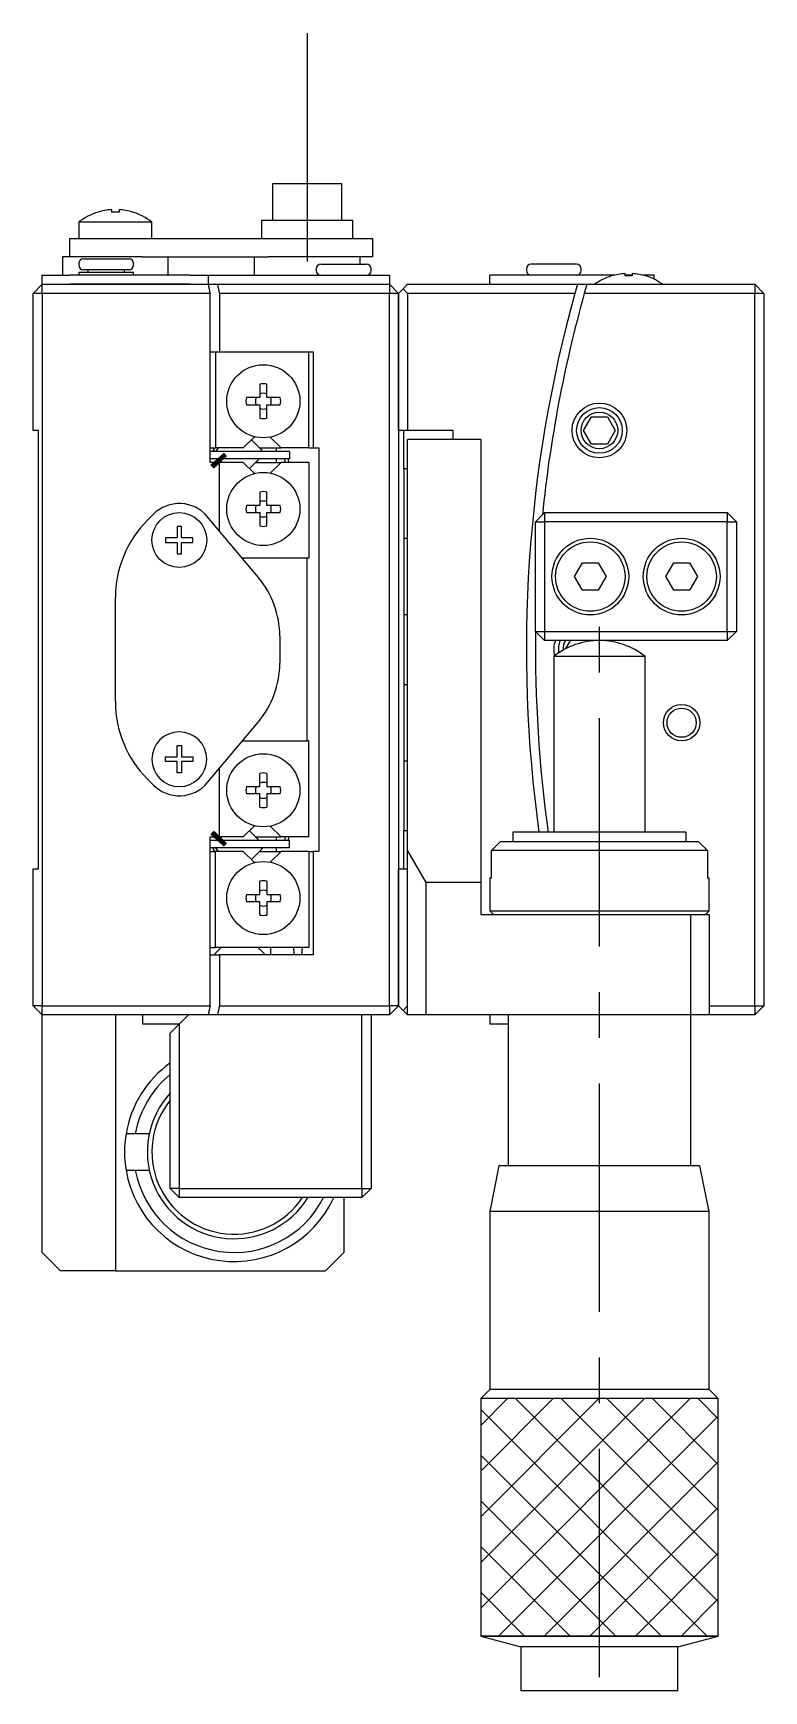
# Model space of a CAD drawing. Extents: x 56 to 398, y -1 to 244.
# Drawn here: x 55.7 to 95.7, y 95.3 to 186 of the extents above; entities that cross this region are included whole.
import ezdxf

# ---------------------------------------------------------------- set-up
doc = ezdxf.new("R2010")
doc.units = 0
doc.header["$LTSCALE"] = 10
doc.linetypes.add('CENTER', pattern=[2, 1.25, -0.25, 0.25, -0.25])
doc.layers.get('0').update_dxf_attribs({"linetype": 'CONTINUOUS'})
doc.layers.add('CENTER', color=1, linetype='CENTER')

msp = doc.modelspace()

# ---------------------------------------------------------------- linework, layer by layer
at = {"color": 7, "linetype": 'CONTINUOUS'}
for p, q in [((72.557833, 177.768469), (68.757833, 177.768469)), ((68.757833, 177.768469), (68.757833, 175.768469)), ((72.557833, 175.768469), (72.557833, 177.768469)), ((59.229124, 176.224201), (59.207833, 176.224201)), ((59.957833, 176.224201), (59.957833, 176.355944)), ((60.357833, 176.224201), (59.957833, 176.224201)), ((60.357833, 176.355944), (60.357833, 176.224201)), ((61.107833, 176.224201), (61.086542, 176.224201)), ((60.157833, 175.666468), (58.157833, 175.666468)), ((58.157833, 175.666468), (58.157833, 174.768469)), ((62.157833, 175.666468), (60.157833, 175.666468)), ((62.157833, 174.768469), (62.157833, 175.666468)), ((73.157833, 175.768469), (68.157833, 175.768469)), ((68.157833, 175.768469), (68.157833, 174.768469)), ((73.157833, 174.768469), (73.157833, 175.768469)), ((57.657833, 173.768469), (57.657833, 174.768469)), ((57.657833, 174.768469), (59.657833, 174.768469)), ((59.657833, 174.768469), (68.527833, 174.768469)), ((68.527833, 174.768469), (69.527833, 174.768469)), ((69.527833, 174.768469), (73.257833, 174.768469)), ((73.257833, 174.768469), (74.257833, 174.768469)), ((74.257833, 173.768469), (74.257833, 174.768469)), ((61.627527, 173.768469), (57.257833, 173.768469)), ((57.257833, 173.768469), (57.257833, 172.768469)), ((58.157833, 173.418469), (58.157833, 173.318469)), ((58.407833, 173.668469), (60.907833, 173.668469)), ((61.157833, 173.318469), (61.157833, 173.418469)), ((61.627527, 173.768469), (68.527833, 173.768469)), ((63.057833, 172.768469), (63.057833, 173.768469)), ((67.757833, 173.768469), (67.757833, 172.768469)), ((69.527833, 173.768469), (68.527833, 173.768469)), ((73.257833, 173.768469), (69.527833, 173.768469)), ((71.407833, 173.368469), (73.907833, 173.368469)), ((74.257833, 173.768469), (73.257833, 173.768469)), ((73.557833, 173.368469), (73.557833, 173.768469)), ((85.407833, 173.368469), (82.907833, 173.368469)), ((56.157833, 172.268469), (56.157833, 172.768469)), ((56.157833, 172.768469), (57.657833, 172.768469)), ((64.261375, 172.768469), (57.657833, 172.768469)), ((61.157833, 172.918469), (58.157833, 172.918469)), ((58.157833, 172.918469), (58.157833, 172.768469)), ((60.907833, 173.068469), (58.407833, 173.068469)), ((58.657833, 173.068469), (58.657833, 172.918469)), ((60.657833, 172.918469), (60.657833, 173.068469)), ((61.157833, 172.768469), (61.157833, 172.918469)), ((64.261375, 172.768469), (65.261375, 172.768469)), ((65.261375, 172.768469), (65.57362, 172.768469)), ((65.261375, 172.268469), (65.261375, 172.768469)), ((65.57362, 172.768469), (66.552853, 172.768469)), ((66.552853, 172.768469), (73.657833, 172.768469)), ((71.157833, 173.118469), (71.157833, 173.018469)), ((73.657833, 172.768469), (75.157833, 172.768469)), ((74.157833, 173.018469), (74.157833, 173.118469)), ((75.157833, 172.768469), (75.157833, 172.268469)), ((80.657833, 172.268469), (80.657833, 172.768469)), ((82.415192, 172.768469), (80.657833, 172.768469)), ((82.743619, 172.768469), (82.415192, 172.768469)), ((82.657833, 173.118469), (82.657833, 173.018469)), ((85.689922, 172.768469), (82.743619, 172.768469)), ((85.657833, 173.018469), (85.657833, 173.118469)), ((87.489718, 172.768469), (85.689922, 172.768469)), ((87.329124, 172.724201), (87.307833, 172.724201)), ((88.057833, 172.724201), (88.057833, 172.855944)), ((88.457833, 172.768469), (88.057833, 172.768469)), ((88.457833, 172.724201), (88.057833, 172.724201)), ((88.457833, 172.855944), (88.457833, 172.724201)), ((89.657833, 172.768469), (89.025947, 172.768469)), ((89.207833, 172.724201), (89.186542, 172.724201)), ((89.657833, 172.545968), (89.657833, 172.768469)), ((56.157833, 172.268469), (55.657833, 171.768469)), ((56.157833, 171.768469), (55.657833, 171.768469)), ((55.657833, 164.268469), (55.657833, 171.768469)), ((56.157833, 171.768469), (56.157833, 172.268469)), ((56.157833, 172.268469), (57.657833, 172.268469)), ((56.157833, 171.768469), (56.157833, 132.768469)), ((65.345874, 171.768469), (56.157833, 171.768469)), ((64.261375, 172.268469), (57.657833, 172.268469)), ((57.657833, 172.268469), (64.261375, 172.268469)), ((64.261375, 172.268469), (65.236596, 172.268469)), ((65.261375, 172.268469), (65.57362, 172.268469)), ((65.261375, 172.268469), (65.57362, 172.268469)), ((65.345874, 162.518469), (65.345874, 171.768469)), ((65.599715, 172.268469), (65.57362, 172.268469)), ((65.57362, 172.268469), (65.599715, 172.268469)), ((65.599715, 172.268469), (65.748156, 172.268469)), ((65.748156, 172.268469), (66.552853, 172.268469)), ((65.858056, 171.768469), (65.858056, 168.568469)), ((75.157833, 171.768469), (65.858056, 171.768469)), ((66.552853, 172.268469), (73.657833, 172.268469)), ((66.552853, 172.268469), (73.657833, 172.268469)), ((73.657833, 172.268469), (75.157833, 172.268469)), ((75.157833, 172.268469), (75.157833, 171.768469)), ((75.657833, 171.768469), (75.157833, 172.268469)), ((75.657833, 171.768469), (75.157833, 171.768469)), ((75.157833, 132.768469), (75.157833, 171.768469)), ((75.907833, 172.018469), (75.657833, 171.768469)), ((75.657833, 164.268469), (75.657833, 171.768469)), ((75.657833, 171.768469), (75.657833, 132.768469)), ((75.907833, 172.018469), (76.157833, 172.268469)), ((76.157833, 171.768469), (75.907833, 172.018469)), ((76.157833, 172.268469), (85.450996, 172.268469)), ((76.157833, 171.768469), (76.157833, 164.268469)), ((85.31048, 171.768469), (76.157833, 171.768469)), ((85.450996, 172.268469), (85.971034, 172.268469)), ((95.157833, 171.768469), (85.829472, 171.768469)), ((85.971034, 172.268469), (95.157833, 172.268469)), ((95.157833, 172.268469), (95.157833, 171.768469)), ((95.657833, 171.768469), (95.157833, 172.268469)), ((95.157833, 132.768469), (95.157833, 171.768469)), ((95.657833, 171.768469), (95.157833, 171.768469)), ((95.657833, 171.768469), (95.657833, 132.768469)), ((65.345874, 168.568469), (65.641168, 168.568469)), ((65.345874, 168.568469), (65.641168, 168.568469)), ((65.641168, 168.568469), (65.641168, 163.318469)), ((65.641168, 168.568469), (65.858056, 168.568469)), ((65.858056, 168.568469), (70.987885, 168.568469)), ((70.757892, 163.318469), (70.757892, 168.568469)), ((70.987885, 168.568469), (70.987885, 163.318469)), ((68.057833, 166.797178), (68.057833, 166.068469)), ((68.457833, 166.068469), (68.457833, 166.797178)), ((68.057833, 166.068469), (67.329124, 166.068469)), ((67.329124, 165.668469), (68.057833, 165.668469)), ((68.057833, 165.668469), (68.057833, 164.93976)), ((69.186542, 166.068469), (68.457833, 166.068469)), ((68.457833, 164.93976), (68.457833, 165.668469)), ((68.457833, 165.668469), (69.186542, 165.668469)), ((55.957833, 164.268469), (55.657833, 164.268469)), ((55.957833, 140.268469), (55.957833, 164.268469)), ((76.157833, 164.268469), (75.657833, 164.268469)), ((75.957833, 162.168469), (75.957833, 164.268469)), ((78.657833, 164.268469), (76.157833, 164.268469)), ((78.657833, 163.768469), (78.657833, 164.268469)), ((85.791807, 164.268469), (86.22482, 165.018469)), ((86.22482, 163.518469), (85.791807, 164.268469)), ((86.22482, 165.018469), (87.090846, 165.018469)), ((87.090846, 165.018469), (87.523858, 164.268469)), ((87.523858, 164.268469), (87.090846, 163.518469)), ((67.160246, 163.318469), (67.782259, 163.926528)), ((68.150294, 163.203318), (67.605362, 163.753582)), ((68.635464, 163.905083), (69.235993, 163.318469)), ((78.657833, 163.768469), (76.157833, 163.768469)), ((76.157833, 141.251808), (76.157833, 163.768469)), ((80.157833, 163.768469), (78.657833, 163.768469)), ((80.157833, 163.768469), (80.157833, 139.519758)), ((87.090846, 163.518469), (86.22482, 163.518469)), ((65.345874, 163.318469), (65.641168, 163.318469)), ((69.698612, 163.118469), (65.345874, 163.118469)), ((69.698612, 162.718469), (65.345874, 162.718469)), ((65.345874, 162.533087), (65.360457, 162.518469)), ((65.858056, 162.518469), (65.345874, 162.518469)), ((65.49902, 163.146294), (65.493403, 163.118456)), ((65.551333, 163.23666), (65.49902, 163.146294)), ((65.632697, 163.318469), (65.551329, 163.236655)), ((67.160246, 163.318469), (65.641168, 163.318469)), ((65.78529, 163.318385), (65.64613, 163.118491)), ((65.72398, 162.718484), (65.725595, 162.716677)), ((65.815688, 162.718469), (66.01375, 162.518469)), ((67.160246, 162.518469), (65.858056, 162.518469)), ((65.858056, 158.757793), (65.858056, 162.518469)), ((67.160246, 162.518469), (67.782259, 161.910409)), ((67.508285, 162.178184), (68.023927, 162.717613)), ((67.816895, 162.518469), (69.235993, 162.518469)), ((67.854702, 162.518515), (68.032702, 162.718538)), ((68.036259, 163.318469), (69.235993, 163.318469)), ((68.157969, 163.203288), (68.043914, 163.318469)), ((68.201234, 163.118429), (68.15029, 163.203322)), ((68.208905, 163.118426), (68.157968, 163.203288)), ((68.635464, 161.931854), (69.235993, 162.518469)), ((68.957833, 163.318469), (68.957833, 163.118469)), ((68.957833, 162.718469), (68.957833, 162.518469)), ((70.757892, 163.318469), (69.235993, 163.318469)), ((70.757892, 162.518469), (69.235993, 162.518469)), ((69.45162, 162.518489), (69.462239, 162.718542)), ((69.615839, 162.718531), (69.628104, 162.518528)), ((69.698612, 163.118469), (69.698612, 162.718469)), ((70.757892, 163.318469), (70.987885, 163.318469)), ((70.757892, 162.518469), (70.757892, 157.268469)), ((70.987885, 163.318469), (71.296171, 163.318469)), ((71.296171, 163.318469), (71.296171, 141.218469)), ((75.957833, 162.168469), (75.957833, 158.368469)), ((76.157833, 162.168469), (75.957833, 162.168469)), ((68.057833, 160.897178), (68.057833, 160.168469)), ((68.457833, 160.168469), (68.457833, 160.897178)), ((68.057833, 160.168469), (67.329124, 160.168469)), ((67.329124, 159.768469), (68.057833, 159.768469)), ((68.057833, 159.768469), (68.057833, 159.03976)), ((69.186542, 160.168469), (68.457833, 160.168469)), ((68.457833, 159.03976), (68.457833, 159.768469)), ((68.457833, 159.768469), (69.186542, 159.768469)), ((83.657833, 159.768469), (83.157833, 159.268469)), ((83.657833, 159.768469), (83.657833, 159.268469)), ((83.657833, 159.768469), (93.657833, 159.768469)), ((93.657833, 159.768469), (93.657833, 159.268469)), ((93.657833, 159.768469), (94.157833, 159.268469)), ((62.243619, 159.682682), (61.915192, 159.354255)), ((63.782833, 159.018469), (63.532833, 159.018469)), ((63.532833, 159.018469), (63.532833, 158.393469)), ((63.782833, 158.393469), (63.782833, 159.018469)), ((67.988055, 156.219359), (65.189922, 159.554044)), ((83.157833, 153.268469), (83.157833, 159.268469)), ((83.157833, 159.268469), (83.657833, 159.268469)), ((83.657833, 159.268469), (83.657833, 153.268469)), ((93.657833, 159.268469), (83.657833, 159.268469)), ((93.657833, 153.268469), (93.657833, 159.268469)), ((93.657833, 159.268469), (94.157833, 159.268469)), ((94.157833, 159.268469), (94.157833, 153.268469)), ((62.907833, 158.393469), (62.907833, 158.143469)), ((63.532833, 158.393469), (62.907833, 158.393469)), ((62.907833, 158.143469), (63.532833, 158.143469)), ((63.532833, 158.143469), (63.532833, 157.518469)), ((64.407833, 158.393469), (63.782833, 158.393469)), ((63.782833, 157.518469), (63.782833, 158.143469)), ((63.782833, 158.143469), (64.407833, 158.143469)), ((64.407833, 158.143469), (64.407833, 158.393469)), ((75.957833, 158.368469), (75.957833, 154.168469)), ((75.957833, 158.368469), (76.157833, 158.368469)), ((63.532833, 157.518469), (63.782833, 157.518469)), ((70.657833, 157.268469), (67.107747, 157.268469)), ((70.757892, 157.268469), (70.657833, 157.268469)), ((70.657833, 147.268469), (70.657833, 157.268469)), ((85.291807, 156.268469), (85.72482, 157.018469)), ((85.72482, 157.018469), (86.590846, 157.018469)), ((86.590846, 157.018469), (87.023858, 156.268469)), ((90.291807, 156.268469), (90.72482, 157.018469)), ((90.72482, 157.018469), (91.590846, 157.018469)), ((91.590846, 157.018469), (92.023858, 156.268469)), ((85.72482, 155.518469), (85.291807, 156.268469)), ((87.023858, 156.268469), (86.590846, 155.518469)), ((90.72482, 155.518469), (90.291807, 156.268469)), ((92.023858, 156.268469), (91.590846, 155.518469)), ((86.590846, 155.518469), (85.72482, 155.518469)), ((91.590846, 155.518469), (90.72482, 155.518469)), ((60.157833, 149.425323), (60.157833, 155.111615)), ((75.957833, 154.168469), (75.957833, 150.368469)), ((76.157833, 154.168469), (75.957833, 154.168469)), ((69.157833, 153.005421), (69.157833, 151.531517)), ((83.157833, 153.268469), (83.657833, 153.268469)), ((83.157833, 153.268469), (83.657833, 152.768469)), ((83.657833, 153.268469), (83.657833, 152.768469)), ((83.657833, 153.268469), (93.657833, 153.268469)), ((93.657833, 152.768469), (83.657833, 152.768469)), ((84.823257, 152.322941), (85.080483, 152.768469)), ((86.235183, 152.768469), (86.247378, 152.747346)), ((93.657833, 153.268469), (93.657833, 152.768469)), ((93.657833, 153.268469), (94.157833, 153.268469)), ((93.657833, 152.768469), (94.157833, 153.268469)), ((89.157829, 151.89096), (84.157837, 151.89096)), ((84.157837, 151.89096), (84.157837, 142.268469)), ((89.157829, 142.268469), (89.157829, 151.89096)), ((75.957833, 150.368469), (75.957833, 146.168469)), ((75.957833, 150.368469), (76.157833, 150.368469)), ((65.189922, 144.982894), (67.988055, 148.317579)), ((63.532833, 147.018469), (63.782833, 147.018469)), ((63.532833, 146.393469), (63.532833, 147.018469)), ((63.782833, 147.018469), (63.782833, 146.393469)), ((67.107747, 147.268469), (70.657833, 147.268469)), ((70.757892, 147.268469), (70.657833, 147.268469)), ((70.757892, 142.018469), (70.757892, 147.268469)), ((62.907833, 146.393469), (63.532833, 146.393469)), ((62.907833, 146.143469), (62.907833, 146.393469)), ((63.532833, 146.143469), (62.907833, 146.143469)), ((63.532833, 145.518469), (63.532833, 146.143469)), ((63.782833, 146.393469), (64.407833, 146.393469)), ((63.782833, 146.143469), (63.782833, 145.518469)), ((64.407833, 146.143469), (63.782833, 146.143469)), ((64.407833, 146.393469), (64.407833, 146.143469)), ((75.957833, 146.168469), (75.957833, 142.368469)), ((76.157833, 146.168469), (75.957833, 146.168469)), ((63.782833, 145.518469), (63.532833, 145.518469)), ((65.858056, 142.018469), (65.858056, 145.779145)), ((68.057833, 144.768469), (68.057833, 145.497178)), ((68.457833, 145.497178), (68.457833, 144.768469)), ((61.915192, 145.182682), (62.243619, 144.854255)), ((67.329124, 144.768469), (68.057833, 144.768469)), ((68.057833, 144.368469), (67.329124, 144.368469)), ((68.057833, 143.63976), (68.057833, 144.368469)), ((68.457833, 144.768469), (69.186542, 144.768469)), ((68.457833, 144.368469), (68.457833, 143.63976)), ((69.186542, 144.368469), (68.457833, 144.368469)), ((67.160246, 142.018469), (67.782259, 142.626528)), ((68.635464, 142.605083), (69.235993, 142.018469)), ((65.345874, 142.018469), (65.858056, 142.018469)), ((65.345874, 132.768469), (65.345874, 142.018469)), ((65.360457, 142.018469), (65.345874, 142.00385)), ((69.698612, 141.818469), (65.345874, 141.818469)), ((65.725165, 141.819779), (65.723907, 141.818371)), ((66.01375, 142.018469), (65.815688, 141.818469)), ((67.160246, 142.018469), (65.858056, 142.018469)), ((68.023874, 141.819387), (67.508289, 142.35875)), ((67.816884, 142.018469), (69.235993, 142.018469)), ((68.032669, 141.818439), (67.854694, 142.018431)), ((68.957833, 142.018469), (68.957833, 141.818469)), ((70.757892, 142.018469), (69.235993, 142.018469)), ((69.462241, 141.81837), (69.45162, 142.018466)), ((69.628104, 142.018413), (69.615837, 141.818382)), ((69.698612, 141.418469), (69.698612, 141.818469)), ((75.957833, 140.268469), (75.957833, 142.368469)), ((75.957833, 142.368469), (76.157833, 142.368469)), ((80.741753, 141.268469), (81.249506, 141.768469)), ((81.249506, 141.768469), (92.06616, 141.768469)), ((91.407833, 142.268469), (81.907833, 142.268469)), ((81.907833, 142.268469), (81.907833, 141.768469)), ((91.407833, 141.768469), (91.407833, 142.268469)), ((92.06616, 141.768469), (92.573913, 141.268469)), ((69.698612, 141.418469), (65.345874, 141.418469)), ((65.345874, 141.218469), (65.641168, 141.218469)), ((65.493394, 141.418549), (65.49902, 141.390644)), ((65.49902, 141.390644), (65.551326, 141.300286)), ((65.551329, 141.300282), (65.632697, 141.218469)), ((65.641168, 135.968469), (65.641168, 141.218469)), ((67.160246, 141.218469), (65.641168, 141.218469)), ((65.646161, 141.418382), (65.78535, 141.218479)), ((67.160246, 141.218469), (67.782259, 140.610409)), ((67.605362, 140.783355), (68.150294, 141.333619)), ((68.036259, 141.218469), (69.235993, 141.218469)), ((68.043914, 141.218469), (68.157969, 141.33365)), ((68.150295, 141.33362), (68.20123, 141.418496)), ((68.157965, 141.333646), (68.208893, 141.418475)), ((68.635464, 140.631854), (69.235993, 141.218469)), ((68.957833, 141.418469), (68.957833, 141.218469)), ((70.757892, 141.218469), (69.235993, 141.218469)), ((70.757892, 141.218469), (70.757892, 135.968469)), ((70.757892, 141.218469), (70.987885, 141.218469)), ((70.987885, 141.218469), (70.987885, 135.568469)), ((71.296171, 141.218469), (70.987885, 141.218469)), ((76.157833, 132.268469), (76.157833, 141.251808)), ((76.157833, 141.251808), (77.157833, 139.519758)), ((80.741753, 139.768469), (80.741753, 141.268469)), ((92.573913, 141.268469), (80.741753, 141.268469)), ((92.573913, 141.268469), (92.573913, 139.768469)), ((55.657833, 132.768469), (55.657833, 140.268469)), ((55.657833, 140.268469), (55.957833, 140.268469)), ((75.657833, 132.768469), (75.657833, 140.268469)), ((75.657833, 140.268469), (76.157833, 140.268469)), ((80.657833, 139.768469), (80.741753, 139.768469)), ((80.657833, 139.768469), (80.657833, 137.968469)), ((92.573913, 139.768469), (92.657833, 139.768469)), ((92.657833, 137.968469), (92.657833, 139.768469)), ((67.329124, 138.868469), (68.057833, 138.868469)), ((68.057833, 138.868469), (68.057833, 139.597178)), ((68.457833, 139.597178), (68.457833, 138.868469)), ((68.457833, 138.868469), (69.186542, 138.868469)), ((77.157833, 139.519758), (77.157833, 132.268469)), ((80.157833, 139.519758), (77.157833, 139.519758)), ((80.157833, 139.519758), (80.157833, 137.768469)), ((68.057833, 138.468469), (67.329124, 138.468469)), ((68.057833, 137.73976), (68.057833, 138.468469)), ((68.457833, 138.468469), (68.457833, 137.73976)), ((69.186542, 138.468469), (68.457833, 138.468469)), ((80.657833, 137.968469), (92.657833, 137.968469)), ((80.657833, 137.968469), (80.857833, 137.768469)), ((92.457833, 137.768469), (92.657833, 137.968469)), ((80.157833, 137.768469), (91.657833, 137.768469)), ((91.657833, 132.268469), (91.657833, 137.768469)), ((91.657833, 137.768469), (92.657833, 137.768469)), ((92.657833, 137.768469), (92.657833, 132.268469)), ((65.345874, 135.968469), (65.641168, 135.968469)), ((65.345874, 135.568469), (65.858056, 135.568469)), ((65.707833, 135.718469), (65.557833, 135.568469)), ((70.757892, 135.968469), (65.641168, 135.968469)), ((65.957833, 135.968469), (65.707833, 135.718469)), ((65.858056, 135.568469), (65.858056, 132.768469)), ((70.987885, 135.568469), (65.858056, 135.568469)), ((68.207833, 135.718469), (67.957833, 135.968469)), ((68.357833, 135.568469), (68.207833, 135.718469)), ((68.657833, 135.968469), (68.657833, 135.568469)), ((69.954465, 135.568469), (69.923604, 135.968418)), ((70.377725, 135.968438), (70.342021, 135.568469)), ((56.157833, 132.268469), (55.657833, 132.768469)), ((56.157833, 132.768469), (55.657833, 132.768469)), ((56.157833, 132.768469), (65.345874, 132.768469)), ((56.157833, 132.268469), (56.157833, 132.768469)), ((65.858056, 132.768469), (75.157833, 132.768469)), ((75.657833, 132.768469), (75.157833, 132.268469)), ((75.157833, 132.768469), (75.157833, 132.268469)), ((75.657833, 132.768469), (75.157833, 132.768469)), ((75.657833, 132.768469), (75.907833, 132.518469)), ((75.907833, 132.518469), (76.157833, 132.768469)), ((76.157833, 132.268469), (75.907833, 132.518469)), ((92.657833, 132.768469), (95.157833, 132.768469)), ((95.157833, 132.768469), (95.157833, 132.268469)), ((95.157833, 132.768469), (95.657833, 132.768469)), ((95.157833, 132.268469), (95.657833, 132.768469)), ((56.157833, 119.268469), (56.157833, 132.268469)), ((65.236596, 132.268469), (56.157833, 132.268469)), ((60.157833, 132.268469), (60.157833, 118.268469)), ((61.657833, 131.768469), (61.657833, 132.268469)), ((63.657833, 131.768469), (61.657833, 131.768469)), ((63.657833, 131.768469), (63.157833, 131.268469)), ((64.157833, 132.268469), (63.657833, 131.768469)), ((63.657833, 131.768469), (63.657833, 122.768469)), ((65.748156, 132.268469), (65.236596, 132.268469)), ((75.157833, 132.268469), (65.748156, 132.268469)), ((73.657833, 122.768469), (73.657833, 132.268469)), ((74.157833, 132.268469), (74.157833, 122.768469)), ((77.157833, 132.268469), (76.157833, 132.268469)), ((91.657833, 132.268469), (77.157833, 132.268469)), ((80.657833, 132.268469), (80.657833, 131.768469)), ((81.657833, 131.768469), (80.657833, 131.768469)), ((81.657833, 132.268469), (81.657833, 124.018469)), ((92.657833, 132.268469), (91.657833, 132.268469)), ((91.657833, 124.018469), (91.657833, 132.268469)), ((95.157833, 132.268469), (92.657833, 132.268469)), ((63.157833, 122.768469), (63.157833, 131.268469)), ((61.249506, 125.768469), (60.741753, 125.768469)), ((62.014289, 125.768469), (61.249506, 125.768469)), ((60.741753, 123.768469), (61.249506, 123.768469)), ((61.249506, 123.768469), (62.014289, 123.768469)), ((81.157836, 124.018469), (80.657837, 121.51847)), ((92.15783, 124.018469), (81.157836, 124.018469)), ((92.657829, 121.51847), (92.15783, 124.018469)), ((63.657833, 122.768469), (63.157833, 122.768469)), ((63.157833, 122.768469), (63.657833, 122.268469)), ((63.657833, 122.768469), (73.657833, 122.768469)), ((63.657833, 122.768469), (63.657833, 122.268469)), ((73.657833, 122.768469), (74.157833, 122.768469)), ((73.657833, 122.268469), (74.157833, 122.768469)), ((73.657833, 122.768469), (73.657833, 122.268469)), ((73.657833, 122.268469), (63.657833, 122.268469)), ((72.657833, 122.268469), (72.657833, 119.268469)), ((92.657829, 121.51847), (80.657837, 121.51847)), ((80.657837, 121.51847), (80.657837, 111.768465)), ((92.657829, 111.768465), (92.657829, 121.51847)), ((56.157833, 119.268469), (57.157833, 118.268469)), ((71.657833, 118.268469), (72.657833, 119.268469)), ((60.157833, 118.268469), (57.157833, 118.268469)), ((60.157833, 118.268469), (71.657833, 118.268469)), ((80.657837, 111.768465), (80.157834, 111.268463)), ((92.657829, 111.768465), (80.657837, 111.768465)), ((93.157832, 111.268463), (92.657829, 111.768465)), ((93.157832, 111.268463), (80.157834, 111.268463)), ((80.157834, 111.268463), (80.157834, 98.268462)), ((93.157832, 111.268463), (80.157834, 111.268463)), ((80.157834, 111.268463), (80.157834, 98.268462)), ((93.157832, 98.268462), (93.157832, 111.268463)), ((93.157832, 98.268462), (93.157832, 111.268463)), ((93.157832, 98.268462), (80.157834, 98.268462)), ((80.157834, 98.268462), (82.357833, 97.678974)), ((80.157834, 98.268462), (93.157832, 98.268462)), ((90.957833, 97.678974), (93.157832, 98.268462)), ((90.957833, 97.678974), (82.357833, 97.678974)), ((82.357833, 97.678974), (82.357833, 95.268463)), ((90.957833, 95.268463), (90.957833, 97.678974)), ((90.957833, 95.268463), (82.357833, 95.268463))]:
    msp.add_line(p, q, dxfattribs=at)
at = {"color": 3, "linetype": 'CONTINUOUS'}
for p, q in [((80.157834, 109.797201), (81.629095, 111.268463)), ((80.157834, 107.297201), (84.129095, 111.268463)), ((80.157834, 104.797201), (86.629095, 111.268463)), ((80.157834, 102.297201), (89.129095, 111.268463)), ((80.157834, 99.797201), (91.629095, 111.268463)), ((82.055239, 111.268463), (93.157832, 100.16587)), ((84.555239, 111.268463), (93.157832, 102.66587)), ((87.055239, 111.268463), (93.157832, 105.16587)), ((89.555239, 111.268463), (93.157832, 107.66587)), ((92.055239, 111.268463), (93.157832, 110.16587)), ((80.157834, 110.665868), (92.55524, 98.268462)), ((81.129094, 98.268462), (93.157832, 110.297199)), ((80.157834, 108.165868), (90.05524, 98.268462)), ((83.629094, 98.268462), (93.157832, 107.797199)), ((80.157834, 105.665868), (87.55524, 98.268462)), ((86.129094, 98.268462), (93.157832, 105.297199)), ((80.157834, 103.165868), (85.05524, 98.268462)), ((88.629094, 98.268462), (93.157832, 102.797199)), ((80.157834, 100.665868), (82.55524, 98.268462)), ((91.129094, 98.268462), (93.157832, 100.297199))]:
    msp.add_line(p, q, dxfattribs=at)
at = {"color": 7, "linetype": 'CONTINUOUS', "const_width": 1}
for points in [[(65.910802, 162.518469), (65.885376, 162.545054), (65.860502, 162.571274), (65.836238, 162.597068), (65.812643, 162.622373), (65.789772, 162.647131), (65.767677, 162.671283), (65.746413, 162.694772), (65.726028, 162.717543)], [(65.910802, 142.018469), (65.885376, 141.991883), (65.860502, 141.965663), (65.836238, 141.93987), (65.812643, 141.914565), (65.789772, 141.889807), (65.767677, 141.865655), (65.746413, 141.842166), (65.726028, 141.819395)]]:
    msp.add_lwpolyline(points, dxfattribs=at)
at = {"color": 7, "linetype": 'CONTINUOUS'}
for centre, radius in [((68.257833, 165.868469), 2), ((86.657833, 164.268469), 1.25), ((86.657833, 164.268469), 1), ((68.257833, 159.968469), 2), ((63.657833, 158.268469), 1.5), ((86.157833, 156.268469), 2.1), ((86.157833, 156.268469), 1.9), ((91.157833, 156.268469), 2.1), ((91.157833, 156.268469), 1.9), ((91.157833, 148.268469), 0.8), ((68.257833, 144.568469), 2), ((68.257833, 138.668469), 2)]:
    msp.add_circle(centre, radius, dxfattribs=at)
at = {"color": 3, "linetype": 'CONTINUOUS'}
for centre, radius in [((86.657833, 164.268469), 1.5), ((91.157833, 148.268469), 1)]:
    msp.add_circle(centre, radius, dxfattribs=at)
at = {"color": 7, "linetype": 'CONTINUOUS'}
for centre, radius, start, end in [((60.157833, 173.168469), 3.2, 107.270005, 128.682187), ((60.157833, 173.168469), 3.193744, 93.59035, 106.905258), ((60.157833, 173.168469), 3.193744, 73.094742, 86.40965), ((60.157833, 173.168469), 3.2, 51.317813, 72.729995), ((58.407833, 173.418469), 0.25, 90, 180), ((60.907833, 173.418469), 0.25, 0, 90), ((71.407833, 173.118469), 0.25, 90, 180), ((73.907833, 173.118469), 0.25, 0, 90), ((82.907833, 173.118469), 0.25, 90, 180), ((85.407833, 173.118469), 0.25, 0, 90), ((58.407833, 173.318469), 0.25, 180, 270), ((60.907833, 173.318469), 0.25, 270, 0), ((71.407833, 173.018469), 0.25, 180, 270), ((73.907833, 173.018469), 0.25, 270, 0), ((82.907833, 173.018469), 0.25, 180, 270), ((85.407833, 173.018469), 0.25, 270, 0), ((88.257833, 169.668469), 3.2, 107.270005, 125.659088), ((88.257833, 169.668469), 3.193744, 93.59035, 106.905258), ((88.257833, 169.668469), 3.193744, 73.094742, 86.40965), ((88.257833, 169.668469), 3.2, 53.576426, 72.729995), ((155.657833, 191.768469), 92.5, 192.169872, 192.48689), ((155.657833, 191.768469), 92, 192.237034, 192.555858), ((155.657833, 152.268469), 73, 164.506843, 187.873494), ((155.657833, 152.268469), 72.5, 164.397282, 174.160579), ((155.657833, 152.268469), 73, 164.099203, 164.506843), ((155.657833, 152.268469), 72.5, 163.986606, 164.397282), ((68.257833, 165.868469), 0.95, 77.846803, 102.153197), ((68.257833, 165.868469), 0.435085, 62.633517, 117.366483), ((68.257833, 165.868469), 0.95, 167.846803, 192.153197), ((68.257833, 165.868469), 0.435085, 152.633517, 207.366483), ((68.257833, 165.868469), 0.435085, 242.633517, 297.366483), ((68.257833, 165.868469), 0.435085, 332.633517, 27.366483), ((68.257833, 165.868469), 0.95, 347.846803, 12.153197), ((68.257833, 165.868469), 0.95, 257.846803, 282.153197), ((68.257833, 159.968469), 0.95, 77.846803, 102.153197), ((63.657833, 158.268469), 2, 40, 135), ((68.257833, 159.968469), 0.95, 167.846803, 192.153197), ((68.257833, 159.968469), 0.435085, 152.633517, 207.366483), ((68.257833, 159.968469), 0.435085, 62.633517, 117.366483), ((68.257833, 159.968469), 0.435085, 332.633517, 27.366483), ((68.257833, 159.968469), 0.95, 347.846803, 12.153197), ((66.157833, 155.111615), 6, 135, 180), ((68.257833, 159.968469), 0.435085, 242.633517, 297.366483), ((68.257833, 159.968469), 0.95, 257.846803, 282.153197), ((64.157833, 153.005421), 5, 0, 40), ((155.657833, 152.268469), 72.5, 179.209688, 187.928142), ((86.657833, 148.768464), 3.999997, 90, 128.682189), ((85.657833, 152.268469), 1.25, 156.421822, 188.447708), ((85.657833, 152.268469), 1, 150, 182.036847), ((86.657833, 148.768464), 3.999997, 51.317811, 90), ((64.157833, 151.531517), 5, 320, 0), ((66.157833, 149.425323), 6, 180, 225), ((63.657833, 146.268469), 1.5, 0, 270), ((63.657833, 146.268469), 1.5, 270, 0), ((68.257833, 144.568469), 0.95, 77.846803, 102.153197), ((63.657833, 146.268469), 2, 225, 320), ((68.257833, 144.568469), 0.95, 167.846803, 192.153197), ((68.257833, 144.568469), 0.435085, 152.633517, 207.366483), ((68.257833, 144.568469), 0.435085, 62.633517, 117.366483), ((68.257833, 144.568469), 0.435085, 332.633517, 27.366483), ((68.257833, 144.568469), 0.95, 347.846803, 12.153197), ((68.257833, 144.568469), 0.435085, 242.633517, 297.366483), ((68.257833, 144.568469), 0.95, 257.846803, 282.153197), ((68.257833, 138.668469), 0.95, 167.846803, 192.153197), ((68.257833, 138.668469), 0.435085, 152.633517, 207.366483), ((68.257833, 138.668469), 0.95, 77.846803, 102.153197), ((68.257833, 138.668469), 0.435085, 62.633517, 117.366483), ((68.257833, 138.668469), 0.435085, 332.633517, 27.366483), ((68.257833, 138.668469), 0.95, 347.846803, 12.153197), ((68.257833, 138.668469), 0.435085, 242.633517, 297.366483), ((68.257833, 138.668469), 0.95, 257.846803, 282.153197), ((155.657833, 112.768469), 92.5, 167.51311, 167.830128), ((155.657833, 112.768469), 92, 167.444142, 167.762966), ((66.657833, 124.768469), 6, 125.685335, 170.405932), ((66.657833, 124.768469), 5.5, 129.521196, 169.524318), ((66.657833, 124.768469), 4.75, 137.463102, 328.243136), ((66.657833, 124.768469), 6, 170.405932, 189.594068), ((66.657833, 124.768469), 6, 189.594068, 335.375682), ((66.657833, 124.768469), 5.5, 190.475682, 332.964308)]:
    msp.add_arc(centre, radius, start, end, dxfattribs=at)
at = {"color": 3, "linetype": 'CONTINUOUS'}
for centre, radius, start, end in [((85.657833, 152.268469), 1.5, 160.528779, 193.32138), ((66.657833, 124.768469), 4.5, 141.057559, 326.251011)]:
    msp.add_arc(centre, radius, start, end, dxfattribs=at)
at = {"layer": 'CENTER', "color": 1, "linetype": 'CENTER'}
for p, q in [((70.657833, 186.018465), (70.657833, 171.018465)), ((86.657833, 76.018465), (86.657833, 156.018465))]:
    msp.add_line(p, q, dxfattribs=at)

doc.saveas('drawing.dxf')
